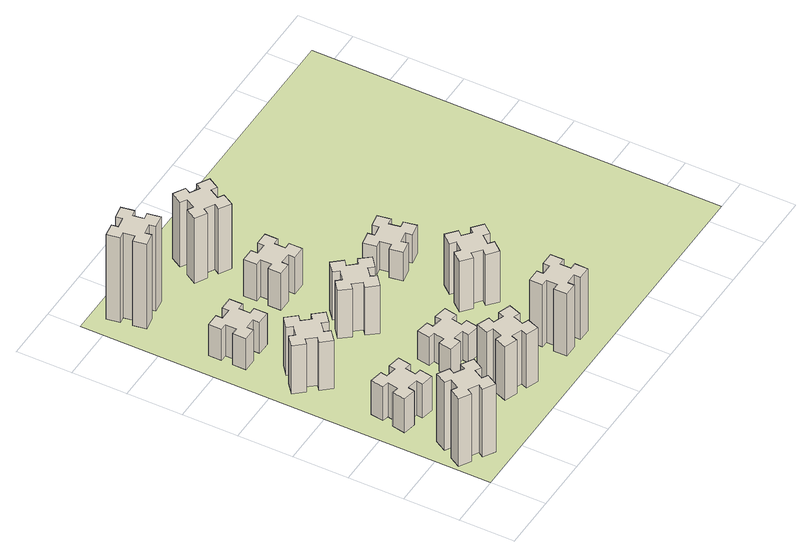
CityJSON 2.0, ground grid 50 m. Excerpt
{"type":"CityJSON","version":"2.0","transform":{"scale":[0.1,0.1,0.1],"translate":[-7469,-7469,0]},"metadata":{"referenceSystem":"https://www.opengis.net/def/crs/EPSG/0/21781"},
"CityObjects":{
"building1":{"type":"Building","attributes":{"class":"1000","function":"1000","usage":"1000","yearOfConstruction":2016,"roofType":"1000","measuredHeight":72,"storeysAboveGround":30,"storeysBelowGround":0},"geometry":[{"type":"Solid","lod":"1","boundaries":[[[[0,1,2,3,4,5,6,7,8,9,10,11,12,13,14,15,16,17,18,19]],[[17,16,20,21]],[[16,15,22,20]],[[15,14,23,22]],[[14,13,24,23]],[[13,12,25,24]],[[12,11,26,25]],[[11,10,27,26]],[[10,9,28,27]],[[9,8,29,28]],[[8,7,30,29]],[[7,6,31,30]],[[6,5,32,31]],[[5,4,33,32]],[[4,3,34,33]],[[3,2,35,34]],[[2,1,36,35]],[[1,0,37,36]],[[0,19,38,37]],[[19,18,39,38]],[[18,17,21,39]],[[24,25,26,27,28,29,30,31,32,33,34,35,36,37,38,39,21,20,22,23]]]]}]},
"building2":{"type":"Building","attributes":{"class":"1000","function":"1000","usage":"1000","yearOfConstruction":2016,"roofType":"1000","measuredHeight":36,"storeysAboveGround":30,"storeysBelowGround":0},"geometry":[{"type":"Solid","lod":"1","boundaries":[[[[40,41,42,43,44,45,46,47,48,49,50,51,52,53,54,55,56,57,58,59]],[[57,56,60,61]],[[56,55,62,60]],[[55,54,63,62]],[[54,53,64,63]],[[53,52,65,64]],[[52,51,66,65]],[[51,50,67,66]],[[50,49,68,67]],[[49,48,69,68]],[[48,47,70,69]],[[47,46,71,70]],[[46,45,72,71]],[[45,44,73,72]],[[44,43,74,73]],[[43,42,75,74]],[[42,41,76,75]],[[41,40,77,76]],[[40,59,78,77]],[[59,58,79,78]],[[58,57,61,79]],[[64,65,66,67,68,69,70,71,72,73,74,75,76,77,78,79,61,60,62,63]]]]}]},
"building3":{"type":"Building","attributes":{"class":"1000","function":"1000","usage":"1000","yearOfConstruction":2016,"roofType":"1000","measuredHeight":51,"storeysAboveGround":30,"storeysBelowGround":0},"geometry":[{"type":"Solid","lod":"1","boundaries":[[[[80,81,82,83,84,85,86,87,88,89,90,91,92,93,94,95,96,97,98,99]],[[97,96,100,101]],[[96,95,102,100]],[[95,94,103,102]],[[94,93,104,103]],[[93,92,105,104]],[[92,91,106,105]],[[91,90,107,106]],[[90,89,108,107]],[[89,88,109,108]],[[88,87,110,109]],[[87,86,111,110]],[[86,85,112,111]],[[85,84,113,112]],[[84,83,114,113]],[[83,82,115,114]],[[82,81,116,115]],[[81,80,117,116]],[[80,99,118,117]],[[99,98,119,118]],[[98,97,101,119]],[[104,105,106,107,108,109,110,111,112,113,114,115,116,117,118,119,101,100,102,103]]]]}]},
"building4":{"type":"Building","attributes":{"class":"1000","function":"1000","usage":"1000","yearOfConstruction":2016,"roofType":"1000","measuredHeight":33,"storeysAboveGround":30,"storeysBelowGround":0},"geometry":[{"type":"Solid","lod":"1","boundaries":[[[[120,121,122,123,124,125,126,127,128,129,130,131,132,133,134,135,136,137,138,139]],[[137,136,140,141]],[[136,135,142,140]],[[135,134,143,142]],[[134,133,144,143]],[[133,132,145,144]],[[132,131,146,145]],[[131,130,147,146]],[[130,129,148,147]],[[129,128,149,148]],[[128,127,150,149]],[[127,126,151,150]],[[126,125,152,151]],[[125,124,153,152]],[[124,123,154,153]],[[123,122,155,154]],[[122,121,156,155]],[[121,120,157,156]],[[120,139,158,157]],[[139,138,159,158]],[[138,137,141,159]],[[144,145,146,147,148,149,150,151,152,153,154,155,156,157,158,159,141,140,142,143]]]]}]},
"building5":{"type":"Building","attributes":{"class":"1000","function":"1000","usage":"1000","yearOfConstruction":2016,"roofType":"1000","measuredHeight":57,"storeysAboveGround":30,"storeysBelowGround":0},"geometry":[{"type":"Solid","lod":"1","boundaries":[[[[160,161,162,163,164,165,166,167,168,169,170,171,172,173,174,175,176,177,178,179]],[[177,176,180,181]],[[176,175,182,180]],[[175,174,183,182]],[[174,173,184,183]],[[173,172,185,184]],[[172,171,186,185]],[[171,170,187,186]],[[170,169,188,187]],[[169,168,189,188]],[[168,167,190,189]],[[167,166,191,190]],[[166,165,192,191]],[[165,164,193,192]],[[164,163,194,193]],[[163,162,195,194]],[[162,161,196,195]],[[161,160,197,196]],[[160,179,198,197]],[[179,178,199,198]],[[178,177,181,199]],[[184,185,186,187,188,189,190,191,192,193,194,195,196,197,198,199,181,180,182,183]]]]}]},
"building6":{"type":"Building","attributes":{"class":"1000","function":"1000","usage":"1000","yearOfConstruction":2016,"roofType":"1000","measuredHeight":90,"storeysAboveGround":30,"storeysBelowGround":0},"geometry":[{"type":"Solid","lod":"1","boundaries":[[[[200,201,202,203,204,205,206,207,208,209,210,211,212,213,214,215,216,217,218,219]],[[217,216,220,221]],[[216,215,222,220]],[[215,214,223,222]],[[214,213,224,223]],[[213,212,225,224]],[[212,211,226,225]],[[211,210,227,226]],[[210,209,228,227]],[[209,208,229,228]],[[208,207,230,229]],[[207,206,231,230]],[[206,205,232,231]],[[205,204,233,232]],[[204,203,234,233]],[[203,202,235,234]],[[202,201,236,235]],[[201,200,237,236]],[[200,219,238,237]],[[219,218,239,238]],[[218,217,221,239]],[[224,225,226,227,228,229,230,231,232,233,234,235,236,237,238,239,221,220,222,223]]]]}]},
"building7":{"type":"Building","attributes":{"class":"1000","function":"1000","usage":"1000","yearOfConstruction":2016,"roofType":"1000","measuredHeight":30,"storeysAboveGround":30,"storeysBelowGround":0},"geometry":[{"type":"Solid","lod":"1","boundaries":[[[[240,241,242,243,244,245,246,247,248,249,250,251,252,253,254,255,256,257,258,259]],[[257,256,260,261]],[[256,255,262,260]],[[255,254,263,262]],[[254,253,264,263]],[[253,252,265,264]],[[252,251,266,265]],[[251,250,267,266]],[[250,249,268,267]],[[249,248,269,268]],[[248,247,270,269]],[[247,246,271,270]],[[246,245,272,271]],[[245,244,273,272]],[[244,243,274,273]],[[243,242,275,274]],[[242,241,276,275]],[[241,240,277,276]],[[240,259,278,277]],[[259,258,279,278]],[[258,257,261,279]],[[264,265,266,267,268,269,270,271,272,273,274,275,276,277,278,279,261,260,262,263]]]]}]},
"building8":{"type":"Building","attributes":{"class":"1000","function":"1000","usage":"1000","yearOfConstruction":2016,"roofType":"1000","measuredHeight":51,"storeysAboveGround":30,"storeysBelowGround":0},"geometry":[{"type":"Solid","lod":"1","boundaries":[[[[280,281,282,283,284,285,286,287,288,289,290,291,292,293,294,295,296,297,298,299]],[[297,296,300,301]],[[296,295,302,300]],[[295,294,303,302]],[[294,293,304,303]],[[293,292,305,304]],[[292,291,306,305]],[[291,290,307,306]],[[290,289,308,307]],[[289,288,309,308]],[[288,287,310,309]],[[287,286,311,310]],[[286,285,312,311]],[[285,284,313,312]],[[284,283,314,313]],[[283,282,315,314]],[[282,281,316,315]],[[281,280,317,316]],[[280,299,318,317]],[[299,298,319,318]],[[298,297,301,319]],[[304,305,306,307,308,309,310,311,312,313,314,315,316,317,318,319,301,300,302,303]]]]}]},
"building9":{"type":"Building","attributes":{"class":"1000","function":"1000","usage":"1000","yearOfConstruction":2016,"roofType":"1000","measuredHeight":66,"storeysAboveGround":30,"storeysBelowGround":0},"geometry":[{"type":"Solid","lod":"1","boundaries":[[[[320,321,322,323,324,325,326,327,328,329,330,331,332,333,334,335,336,337,338,339]],[[337,336,340,341]],[[336,335,342,340]],[[335,334,343,342]],[[334,333,344,343]],[[333,332,345,344]],[[332,331,346,345]],[[331,330,347,346]],[[330,329,348,347]],[[329,328,349,348]],[[328,327,350,349]],[[327,326,351,350]],[[326,325,352,351]],[[325,324,353,352]],[[324,323,354,353]],[[323,322,355,354]],[[322,321,356,355]],[[321,320,357,356]],[[320,339,358,357]],[[339,338,359,358]],[[338,337,341,359]],[[344,345,346,347,348,349,350,351,352,353,354,355,356,357,358,359,341,340,342,343]]]]}]},
"building10":{"type":"Building","attributes":{"class":"1000","function":"1000","usage":"1000","yearOfConstruction":2016,"roofType":"1000","measuredHeight":39,"storeysAboveGround":30,"storeysBelowGround":0},"geometry":[{"type":"Solid","lod":"1","boundaries":[[[[360,361,362,363,364,365,366,367,368,369,370,371,372,373,374,375,376,377,378,379]],[[377,376,380,381]],[[376,375,382,380]],[[375,374,383,382]],[[374,373,384,383]],[[373,372,385,384]],[[372,371,386,385]],[[371,370,387,386]],[[370,369,388,387]],[[369,368,389,388]],[[368,367,390,389]],[[367,366,391,390]],[[366,365,392,391]],[[365,364,393,392]],[[364,363,394,393]],[[363,362,395,394]],[[362,361,396,395]],[[361,360,397,396]],[[360,379,398,397]],[[379,378,399,398]],[[378,377,381,399]],[[384,385,386,387,388,389,390,391,392,393,394,395,396,397,398,399,381,380,382,383]]]]}]},
"building11":{"type":"Building","attributes":{"class":"1000","function":"1000","usage":"1000","yearOfConstruction":2016,"roofType":"1000","measuredHeight":69,"storeysAboveGround":30,"storeysBelowGround":0},"geometry":[{"type":"Solid","lod":"1","boundaries":[[[[400,401,402,403,404,405,406,407,408,409,410,411,412,413,414,415,416,417,418,419]],[[417,416,420,421]],[[416,415,422,420]],[[415,414,423,422]],[[414,413,424,423]],[[413,412,425,424]],[[412,411,426,425]],[[411,410,427,426]],[[410,409,428,427]],[[409,408,429,428]],[[408,407,430,429]],[[407,406,431,430]],[[406,405,432,431]],[[405,404,433,432]],[[404,403,434,433]],[[403,402,435,434]],[[402,401,436,435]],[[401,400,437,436]],[[400,419,438,437]],[[419,418,439,438]],[[418,417,421,439]],[[424,425,426,427,428,429,430,431,432,433,434,435,436,437,438,439,421,420,422,423]]]]}]},
"building12":{"type":"Building","attributes":{"class":"1000","function":"1000","usage":"1000","yearOfConstruction":2016,"roofType":"1000","measuredHeight":54,"storeysAboveGround":30,"storeysBelowGround":0},"geometry":[{"type":"Solid","lod":"1","boundaries":[[[[440,441,442,443,444,445,446,447,448,449,450,451,452,453,454,455,456,457,458,459]],[[457,456,460,461]],[[456,455,462,460]],[[455,454,463,462]],[[454,453,464,463]],[[453,452,465,464]],[[452,451,466,465]],[[451,450,467,466]],[[450,449,468,467]],[[449,448,469,468]],[[448,447,470,469]],[[447,446,471,470]],[[446,445,472,471]],[[445,444,473,472]],[[444,443,474,473]],[[443,442,475,474]],[[442,441,476,475]],[[441,440,477,476]],[[440,459,478,477]],[[459,458,479,478]],[[458,457,461,479]],[[464,465,466,467,468,469,470,471,472,473,474,475,476,477,478,479,461,460,462,463]]]]}]},
"building13":{"type":"Building","attributes":{"class":"1000","function":"1000","usage":"1000","yearOfConstruction":2016,"roofType":"1000","measuredHeight":30,"storeysAboveGround":30,"storeysBelowGround":0},"geometry":[{"type":"Solid","lod":"1","boundaries":[[[[480,481,482,483,484,485,486,487,488,489,490,491,492,493,494,495,496,497,498,499]],[[497,496,500,501]],[[496,495,502,500]],[[495,494,503,502]],[[494,493,504,503]],[[493,492,505,504]],[[492,491,506,505]],[[491,490,507,506]],[[490,489,508,507]],[[489,488,509,508]],[[488,487,510,509]],[[487,486,511,510]],[[486,485,512,511]],[[485,484,513,512]],[[484,483,514,513]],[[483,482,515,514]],[[482,481,516,515]],[[481,480,517,516]],[[480,499,518,517]],[[499,498,519,518]],[[498,497,501,519]],[[504,505,506,507,508,509,510,511,512,513,514,515,516,517,518,519,501,500,502,503]]]]}]},
"landuse1":{"type":"LandUse","attributes":{"name":"plot1","function":"1010"},"geometry":[{"type":"MultiSurface","lod":"1","boundaries":[[[520,521,522,523]]]}]}
},
"vertices":[
[177,305,0],[264,255,0],[234,203,0],[338,143,0],[398,247,0],[346,277,0],[396,364,0],[448,334,0],[508,438,0],[404,498,0],[374,446,0],[287,496,0],[317,548,0],[213,608,0],[153,504,0],[205,474,0],[155,387,0],[103,417,0],[43,313,0],[147,253,0],[155,387,720],[103,417,720],[205,474,720],[153,504,720],[213,608,720],[317,548,720],[287,496,720],[374,446,720],[404,498,720],[508,438,720],[448,334,720],[396,364,720],[346,277,720],[398,247,720],[338,143,720],[234,203,720],[264,255,720],[177,305,720],[147,253,720],[43,313,720],
[307,916,0],[405,898,0],[395,839,0],[513,818,0],[534,937,0],[475,947,0],[492,1045,0],[551,1035,0],[572,1153,0],[454,1174,0],[444,1115,0],[345,1132,0],[356,1191,0],[237,1212,0],[217,1094,0],[276,1084,0],[258,985,0],[199,996,0],[178,877,0],[297,857,0],[258,985,360],[199,996,360],[276,1084,360],[217,1094,360],[237,1212,360],[356,1191,360],[345,1132,360],[444,1115,360],[454,1174,360],[572,1153,360],[551,1035,360],[492,1045,360],[475,947,360],[534,937,360],[513,818,360],[395,839,360],[405,898,360],[307,916,360],[297,857,360],[178,877,360],
[492,1888,0],[427,1964,0],[473,2003,0],[396,2095,0],[304,2018,0],[343,1972,0],[266,1907,0],[228,1953,0],[136,1876,0],[213,1784,0],[259,1823,0],[323,1746,0],[277,1708,0],[354,1616,0],[446,1693,0],[408,1739,0],[484,1803,0],[523,1757,0],[615,1834,0],[538,1926,0],[484,1803,510],[523,1757,510],[408,1739,510],[446,1693,510],[354,1616,510],[277,1708,510],[323,1746,510],[259,1823,510],[213,1784,510],[136,1876,510],[228,1953,510],[266,1907,510],[343,1972,510],[304,2018,510],[396,2095,510],[473,2003,510],[427,1964,510],[492,1888,510],[538,1926,510],[615,1834,510],
[485,2445,0],[485,2545,0],[545,2545,0],[545,2665,0],[425,2665,0],[425,2605,0],[325,2605,0],[325,2665,0],[205,2665,0],[205,2545,0],[265,2545,0],[265,2445,0],[205,2445,0],[205,2325,0],[325,2325,0],[325,2385,0],[425,2385,0],[425,2325,0],[545,2325,0],[545,2445,0],[425,2385,330],[425,2325,330],[325,2385,330],[325,2325,330],[205,2325,330],[205,2445,330],[265,2445,330],[265,2545,330],[205,2545,330],[205,2665,330],[325,2665,330],[325,2605,330],[425,2605,330],[425,2665,330],[545,2665,330],[545,2545,330],[485,2545,330],[485,2445,330],[545,2445,330],[545,2325,330],
[1202,391,0],[1236,485,0],[1292,464,0],[1333,577,0],[1220,618,0],[1200,562,0],[1106,596,0],[1127,652,0],[1014,693,0],[973,580,0],[1029,560,0],[995,466,0],[939,487,0],[897,374,0],[1010,333,0],[1031,389,0],[1125,355,0],[1104,299,0],[1217,257,0],[1258,370,0],[1125,355,570],[1104,299,570],[1031,389,570],[1010,333,570],[897,374,570],[939,487,570],[995,466,570],[1029,560,570],[973,580,570],[1014,693,570],[1127,652,570],[1106,596,570],[1200,562,570],[1220,618,570],[1333,577,570],[1292,464,570],[1236,485,570],[1202,391,570],[1258,370,570],[1217,257,570],
[492,3405,0],[475,3504,0],[534,3514,0],[513,3632,0],[395,3611,0],[405,3552,0],[307,3535,0],[297,3594,0],[178,3573,0],[199,3455,0],[258,3465,0],[276,3367,0],[217,3357,0],[237,3238,0],[356,3259,0],[345,3318,0],[444,3336,0],[454,3277,0],[572,3297,0],[551,3416,0],[444,3336,900],[454,3277,900],[345,3318,900],[356,3259,900],[237,3238,900],[217,3357,900],[276,3367,900],[258,3465,900],[199,3455,900],[178,3573,900],[297,3594,900],[307,3535,900],[405,3552,900],[395,3611,900],[513,3632,900],[534,3514,900],[475,3504,900],[492,3405,900],[551,3416,900],[572,3297,900],
[1016,1084,0],[998,985,0],[939,996,0],[918,877,0],[1037,857,0],[1047,916,0],[1145,898,0],[1135,839,0],[1253,818,0],[1274,937,0],[1215,947,0],[1232,1045,0],[1291,1035,0],[1312,1153,0],[1194,1174,0],[1184,1115,0],[1085,1132,0],[1096,1191,0],[977,1212,0],[957,1094,0],[1085,1132,300],[1096,1191,300],[1184,1115,300],[1194,1174,300],[1312,1153,300],[1291,1035,300],[1232,1045,300],[1215,947,300],[1274,937,300],[1253,818,300],[1135,839,300],[1145,898,300],[1047,916,300],[1037,857,300],[918,877,300],[939,996,300],[998,985,300],[1016,1084,300],[957,1094,300],[977,1212,300],
[1083,1972,0],[1006,1907,0],[968,1953,0],[876,1876,0],[953,1784,0],[999,1823,0],[1063,1746,0],[1017,1708,0],[1094,1616,0],[1186,1693,0],[1148,1739,0],[1224,1803,0],[1263,1757,0],[1355,1834,0],[1278,1926,0],[1232,1888,0],[1167,1964,0],[1213,2003,0],[1136,2095,0],[1044,2018,0],[1167,1964,510],[1213,2003,510],[1232,1888,510],[1278,1926,510],[1355,1834,510],[1263,1757,510],[1224,1803,510],[1148,1739,510],[1186,1693,510],[1094,1616,510],[1017,1708,510],[1063,1746,510],[999,1823,510],[953,1784,510],[876,1876,510],[968,1953,510],[1006,1907,510],[1083,1972,510],[1044,2018,510],[1136,2095,510],
[1865,325,0],[1865,425,0],[1925,425,0],[1925,545,0],[1805,545,0],[1805,485,0],[1705,485,0],[1705,545,0],[1585,545,0],[1585,425,0],[1645,425,0],[1645,325,0],[1585,325,0],[1585,205,0],[1705,205,0],[1705,265,0],[1805,265,0],[1805,205,0],[1925,205,0],[1925,325,0],[1805,265,660],[1805,205,660],[1705,265,660],[1705,205,660],[1585,205,660],[1585,325,660],[1645,325,660],[1645,425,660],[1585,425,660],[1585,545,660],[1705,545,660],[1705,485,660],[1805,485,660],[1805,545,660],[1925,545,660],[1925,425,660],[1865,425,660],[1865,325,660],[1925,325,660],[1925,205,660],
[1005,2645,0],[1005,2545,0],[945,2545,0],[945,2425,0],[1065,2425,0],[1065,2485,0],[1165,2485,0],[1165,2425,0],[1285,2425,0],[1285,2545,0],[1225,2545,0],[1225,2645,0],[1285,2645,0],[1285,2765,0],[1165,2765,0],[1165,2705,0],[1065,2705,0],[1065,2765,0],[945,2765,0],[945,2645,0],[1065,2705,390],[1065,2765,390],[1165,2705,390],[1165,2765,390],[1285,2765,390],[1285,2645,390],[1225,2645,390],[1225,2545,390],[1285,2545,390],[1285,2425,390],[1165,2425,390],[1165,2485,390],[1065,2485,390],[1065,2425,390],[945,2425,390],[945,2545,390],[1005,2545,390],[1005,2645,390],[945,2645,390],[945,2765,390],
[1186,3137,0],[1236,3224,0],[1288,3194,0],[1348,3298,0],[1244,3358,0],[1214,3306,0],[1127,3356,0],[1157,3408,0],[1053,3468,0],[993,3364,0],[1045,3334,0],[995,3247,0],[943,3277,0],[883,3173,0],[987,3113,0],[1017,3165,0],[1104,3115,0],[1074,3063,0],[1178,3003,0],[1238,3107,0],[1104,3115,690],[1074,3063,690],[1017,3165,690],[987,3113,690],[883,3173,690],[943,3277,690],[995,3247,690],[1045,3334,690],[993,3364,690],[1053,3468,690],[1157,3408,690],[1127,3356,690],[1214,3306,690],[1244,3358,690],[1348,3298,690],[1288,3194,690],[1236,3224,690],[1186,3137,690],[1238,3107,690],[1178,3003,690],
[1746,1163,0],[1823,1099,0],[1784,1053,0],[1876,976,0],[1953,1068,0],[1907,1106,0],[1972,1183,0],[2018,1144,0],[2095,1236,0],[2003,1313,0],[1964,1267,0],[1888,1332,0],[1926,1378,0],[1834,1455,0],[1757,1363,0],[1803,1324,0],[1739,1248,0],[1693,1286,0],[1616,1194,0],[1708,1117,0],[1739,1248,540],[1693,1286,540],[1803,1324,540],[1757,1363,540],[1834,1455,540],[1926,1378,540],[1888,1332,540],[1964,1267,540],[2003,1313,540],[2095,1236,540],[2018,1144,540],[1972,1183,540],[1907,1106,540],[1953,1068,540],[1876,976,540],[1784,1053,540],[1823,1099,540],[1746,1163,540],[1708,1117,540],[1616,1194,540],
[1972,1925,0],[1955,2024,0],[2014,2034,0],[1993,2152,0],[1875,2131,0],[1885,2072,0],[1787,2055,0],[1777,2114,0],[1658,2093,0],[1679,1975,0],[1738,1985,0],[1756,1887,0],[1697,1877,0],[1717,1758,0],[1836,1779,0],[1825,1838,0],[1924,1856,0],[1934,1797,0],[2052,1817,0],[2031,1936,0],[1924,1856,300],[1934,1797,300],[1825,1838,300],[1836,1779,300],[1717,1758,300],[1697,1877,300],[1756,1887,300],[1738,1985,300],[1679,1975,300],[1658,2093,300],[1777,2114,300],[1787,2055,300],[1885,2072,300],[1875,2131,300],[1993,2152,300],[2014,2034,300],[1955,2024,300],[1972,1925,300],[2031,1936,300],[2052,1817,300],
[5,3705,0],[3705,3705,0],[3705,5,0],[5,5,0]
]}
